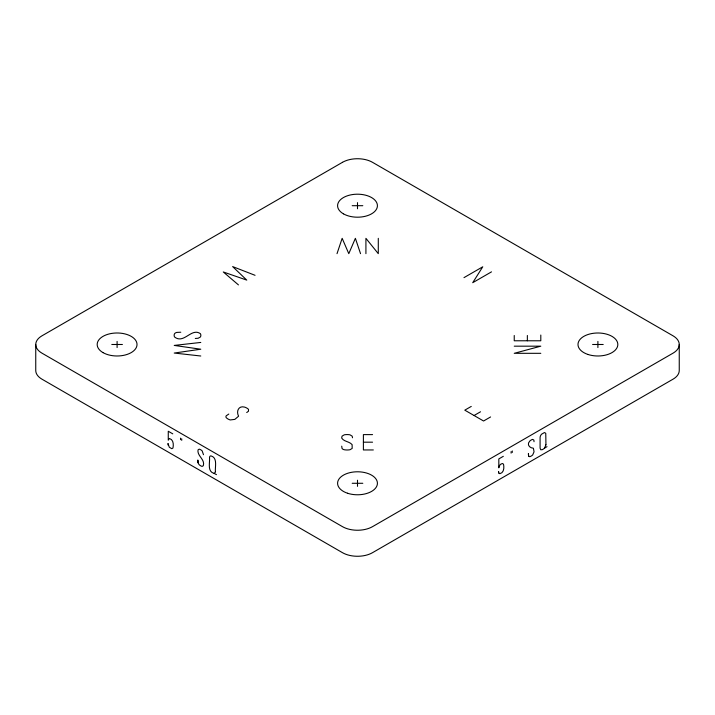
<?xml version="1.0" encoding="UTF-8"?>
<svg xmlns="http://www.w3.org/2000/svg" width="715" height="715" viewBox="0 0 715 715"><rect width="100%" height="100%" fill="white"/><g stroke="black" fill="none" stroke-linecap="round" stroke-linejoin="round"><path stroke-width="1.07" d="M337.015 253.664L342.154 238.309L348.795 253.664L355.373 238.309L360.539 253.664M544.705 448.046L547.02 446.652M463.972 277.643L482.759 266.802L472.722 282.693L491.509 271.852M228.809 414.048L226.244 415.799A4.263 2.458 0 0 0 226.235 417.649A9.796 5.657 0 0 0 230.212 419.946L234.833 419.383L238.595 416.193C236.03 411.366 238.524 405.468 244.53 407.085A9.796 5.657 0 0 1 248.516 409.382L248.471 411.232L246.702 412.537M471.265 406.424L464.786 410.16L483.572 421.001L490.588 416.952M474.063 415.513L480.534 411.777M503.324 456.313L498.82 458.914L498.82 467.833L499.302 465.796L500.697 464.258L502.359 463.49L503.512 464.16C504.254 467.556 504.075 472.776 499.848 473.696L498.704 472.964L498.534 471.471L498.704 472.964M200.781 342.44L174.219 345.425L200.781 349.215L174.219 353.049L200.781 356.007M352.191 205.697L362.809 205.697M180.788 332.225L176.837 332.412A4.263 2.458 0 0 0 174.558 333.717A9.796 5.657 0 0 0 174.558 336.971C183.925 344.505 191.468 327.247 200.432 333.717A9.796 5.657 0 0 1 200.432 336.971L198.144 338.258L195.293 338.454M111.79 344.487L122.408 344.487M592.592 344.487L603.21 344.487M514.237 346.176L540.799 346.176L514.237 353.317L540.799 353.317M372.56 434.613L363.399 434.613L363.399 449.95L373.337 449.95M363.399 442.183L372.56 442.183M352.191 483.286L362.809 483.286M255.058 275.311L232.625 266.579L246.764 280.101L223.286 271.968L238.444 284.901M214.151 473.375L216.466 474.644M172.771 433.853L168.266 431.252L168.266 440.172L169.348 438.492C173.522 439.475 173.7 444.623 172.959 448.019L171.806 448.698L169.303 447.224L167.98 443.479L168.15 445.168M528.591 455.947L528.421 453.668L528.591 455.947A3.137 1.814 -60 0 0 530.619 456.349A7.213 4.165 -60 0 0 532.693 454.946L534.042 451.791L533.39 448.216C529.368 448.082 526.526 444.319 529.761 441.084A7.213 4.165 -60 0 1 532.693 439.394L533.864 440.1L534.042 441.709M198.037 462.659L197.867 460.192L198.037 462.659A3.137 1.814 60 0 0 200.066 465.402A7.213 4.165 60 0 0 202.148 466.395L203.31 465.706C205.33 459.414 196.831 455.848 198.037 449.851L199.217 449.154A7.213 4.165 60 0 1 202.148 450.843L203.489 454.713M679.25 344.487L679.25 370.513A21.244 12.271 0 0 1 673.029 379.182L372.524 552.677A21.244 12.271 0 0 1 342.476 552.677L41.971 379.182A21.244 12.271 0 0 1 35.75 370.513L35.75 344.487M597.901 341.421L597.901 347.553M540.799 335.04L540.799 340.778L514.237 340.778L514.237 335.487M527.357 335.487L527.357 340.778M512.28 450.933L512.28 452.461M511.1 451.612L511.1 453.149M378.289 238.327L378.289 253.664L365.919 238.327L365.919 253.664M357.5 202.631L357.5 208.762M357.5 480.212L357.5 486.352M352.522 437.786L352.173 436.141L349.939 434.809A9.796 5.657 0 0 0 344.308 434.809L342.047 436.141L341.672 438.045C343.897 441.745 349.438 441.378 352.12 444.641L352.173 448.439L349.939 449.753A9.796 5.657 0 0 1 344.308 449.753A4.263 2.458 0 0 1 342.047 448.439L341.725 446.16M181.735 438.813L181.735 440.351M180.546 438.134L180.546 439.662M117.099 341.421L117.099 347.553M545.947 444.775L544.473 448.269L542.488 449.628L540.79 449.789L540.084 448.153L540.084 437.696A3.53 2.038 -60 0 1 541.55 434.219L544.473 432.53L545.76 433.317L545.947 444.775M215.394 471.525L215.206 472.544L213.919 473.321C207.136 471.462 209.996 462.596 209.531 457.689A3.53 2.038 60 0 1 210.997 455.893C217.78 457.743 214.938 466.627 215.394 471.525M342.476 162.323L41.971 335.818A21.244 12.271 0 0 0 41.971 353.165L342.476 526.651A21.244 12.271 0 0 0 372.524 526.651L673.029 353.165A21.244 12.271 0 0 0 673.029 335.818L372.524 162.323A21.244 12.271 0 0 0 342.476 162.323M347.544 493.243A19.922 11.503 0 0 0 377.422 483.286A19.922 11.503 0 0 0 347.544 473.321A19.922 11.503 0 0 0 347.544 493.243M103.014 352.62A19.922 11.503 0 0 0 136.342 347.463A19.922 11.503 0 0 0 111.942 333.378A19.922 11.503 0 0 0 103.014 352.62M343.415 213.83A19.922 11.503 0 0 0 376.742 208.673A19.922 11.503 0 0 0 352.343 194.587A19.922 11.503 0 0 0 343.415 213.83M587.945 354.452A19.922 11.503 0 0 0 617.823 344.487A19.922 11.503 0 0 0 587.945 334.531A19.922 11.503 0 0 0 587.945 354.452"/></g></svg>
